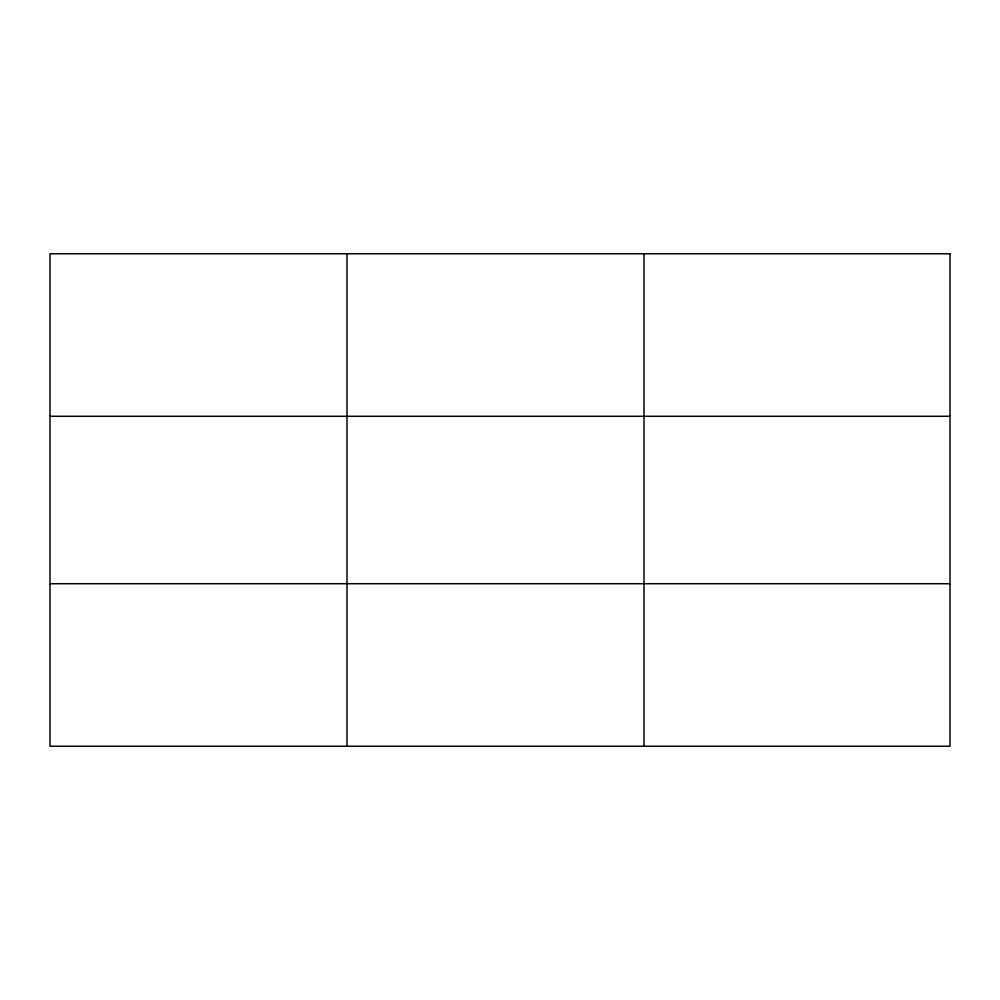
<?xml version="1.0" encoding="UTF-8"?>
<svg xmlns="http://www.w3.org/2000/svg" width="1000" height="1000" viewBox="0 0 1000 1000"><rect width="100%" height="100%" fill="white"/><g stroke="black" fill="none" stroke-linecap="round" stroke-linejoin="round"><path stroke-width="1.5" d="M347 253.762L347 746.237M644 253.762L644 746.237M50 416.275L950 416.275M50 583.725L950 583.725M950 253.762L950 746.237L50 746.237L50 253.762L950 253.762"/></g></svg>
